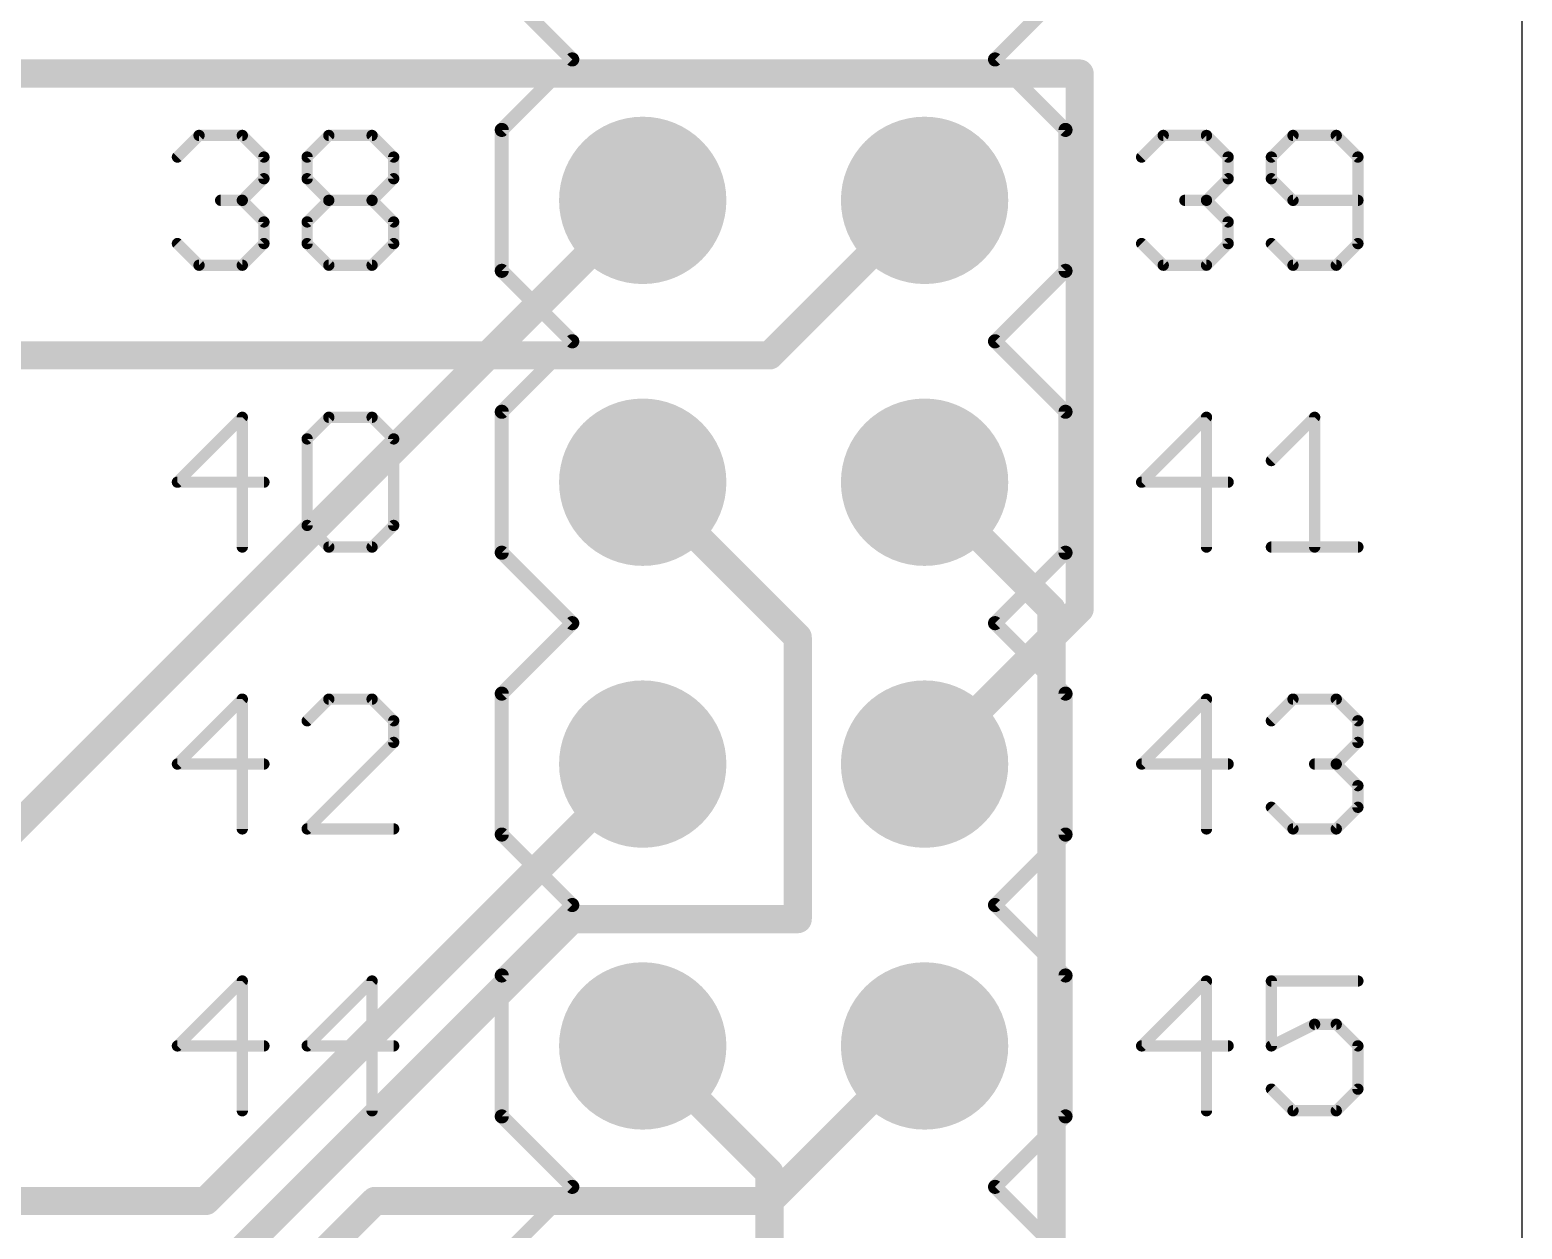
# Model space of a CAD drawing. Extents: x 0 to 99.1, y -1.2 to 60.2.
# Drawn here: x 85.66 to 99.11, y 21.72 to 32.52 of the extents above; entities that cross this region are included whole.
import ezdxf

# ---------------------------------------------------------------- set-up
doc = ezdxf.new("R2010")
doc.units = 0
for name, color, linetype in [('1', 22, 'CONTINUOUS'), ('16', 175, 'CONTINUOUS'), ('17', 82, 'CONTINUOUS'), ('20', 7, 'CONTINUOUS'), ('21', 253, 'CONTINUOUS')]:
    doc.layers.add(name, color=color, linetype=linetype)

# ---------------------------------------------------------------- blocks, each defined once
blk = doc.blocks.new('RECT')
blk.add_solid([(-0.5, -0.5), (0.5, -0.5), (-0.5, 0.5), (0.5, 0.5)])
blk = doc.blocks.new('ROUNDP')
at = {"const_width": 0.5}
blk.add_lwpolyline([(0, -0.25, 1), (0, 0.25, 1), (0, -0.25)], format="xyb", dxfattribs=at)

msp = doc.modelspace()

# ---------------------------------------------------------------- linework, layer by layer
at = {"layer": '1', "const_width": 0.254}
for points in [[(83.439, 23.241), (91.186, 30.988)], [(94.869, 27.305), (93.726, 28.448)], [(94.869, 9.398), (94.869, 27.305)], [(92.329, 22.225), (91.186, 23.368)], [(92.329, 10.16), (92.329, 22.225)]]:
    msp.add_lwpolyline(points, dxfattribs=at)
at = {"layer": '1', "const_width": 0.127}
for points in [[(91.2309, 30.9431, 1), (91.1411, 31.0329)], [(93.7709, 28.4929, 1), (93.6811, 28.4031)], [(94.9325, 27.305, 1), (94.8055, 27.305)], [(94.8241, 27.2601, 1), (94.9139, 27.3499)], [(91.2309, 23.4129, 1), (91.1411, 23.3231)], [(92.3925, 22.225, 1), (92.2655, 22.225)], [(92.2841, 22.1801, 1), (92.3739, 22.2699)]]:
    msp.add_lwpolyline(points, format="xyb", dxfattribs=at)
at = {"layer": '16', "const_width": 0.254}
for points in [[(79.883, 32.131), (95.123, 32.131)], [(95.123, 32.131), (95.123, 27.305)], [(92.329, 29.591), (93.726, 30.988)], [(78.105, 29.591), (92.329, 29.591)], [(92.583, 27.051), (91.186, 28.448)], [(95.123, 27.305), (93.726, 25.908)], [(92.583, 24.511), (92.583, 27.051)], [(87.249, 21.971), (91.186, 25.908)], [(87.503, 21.463), (90.551, 24.511)], [(90.551, 24.511), (92.583, 24.511)], [(92.329, 21.971), (93.726, 23.368)], [(38.227, 21.971), (87.249, 21.971)], [(86.487, 19.685), (88.773, 21.971)], [(88.773, 21.971), (92.329, 21.971)]]:
    msp.add_lwpolyline(points, dxfattribs=at)
at = {"layer": '16', "const_width": 0.127}
for points in [[(95.1865, 32.131, 1), (95.0595, 32.131)], [(95.123, 32.0675, 1), (95.123, 32.1945)], [(93.7709, 30.9431, 1), (93.6811, 31.0329)], [(92.2841, 29.6359, 1), (92.3739, 29.5461)], [(92.329, 29.5275, 1), (92.329, 29.6545)], [(91.2309, 28.4929, 1), (91.1411, 28.4031)], [(95.0595, 27.305, 1), (95.1865, 27.305)], [(95.1679, 27.2601, 1), (95.0781, 27.3499)], [(92.6465, 27.051, 1), (92.5195, 27.051)], [(92.5381, 27.0061, 1), (92.6279, 27.0959)], [(91.2309, 25.8631, 1), (91.1411, 25.9529)], [(93.6811, 25.9529, 1), (93.7709, 25.8631)], [(90.551, 24.5745, 1), (90.551, 24.4475)], [(90.5959, 24.4661, 1), (90.5061, 24.5559)], [(92.583, 24.4475, 1), (92.583, 24.5745)], [(92.5195, 24.511, 1), (92.6465, 24.511)], [(93.7709, 23.3231, 1), (93.6811, 23.4129)], [(87.2041, 22.0159, 1), (87.2939, 21.9261)], [(87.249, 21.9075, 1), (87.249, 22.0345)], [(88.773, 22.0345, 1), (88.773, 21.9075)], [(88.8179, 21.9261, 1), (88.7281, 22.0159)], [(92.2841, 22.0159, 1), (92.3739, 21.9261)], [(92.329, 21.9075, 1), (92.329, 22.0345)]]:
    msp.add_lwpolyline(points, format="xyb", dxfattribs=at)
at = {"layer": '20'}
msp.add_line((99.111, 2.3892), (99.111, 58.0041), dxfattribs=at)
at = {"layer": '21'}
for points, const_width in [([(89.916, 32.893), (90.551, 32.258)], 0.127), ([(94.361, 32.258), (94.996, 32.893)], 0.127), ([(90.551, 32.258), (89.916, 31.623)], 0.127), ([(94.996, 31.623), (94.361, 32.258)], 0.127), ([(86.993, 31.3783), (87.1879, 31.5732)], 0.1016), ([(87.1879, 31.5732), (87.5777, 31.5732)], 0.1016), ([(87.5777, 31.5732), (87.7726, 31.3783)], 0.1016), ([(88.1624, 31.3783), (88.3573, 31.5732)], 0.1016), ([(88.3573, 31.5732), (88.7471, 31.5732)], 0.1016), ([(88.7471, 31.5732), (88.942, 31.3783)], 0.1016), ([(89.916, 31.623), (89.916, 30.353)], 0.127), ([(94.996, 30.353), (94.996, 31.623)], 0.127), ([(95.6818, 31.3783), (95.8767, 31.5732)], 0.1016), ([(95.8767, 31.5732), (96.2665, 31.5732)], 0.1016), ([(96.2665, 31.5732), (96.4614, 31.3783)], 0.1016), ([(97.0461, 31.5732), (96.8512, 31.3783)], 0.1016), ([(97.4359, 31.5732), (97.0461, 31.5732)], 0.1016), ([(97.6308, 31.3783), (97.4359, 31.5732)], 0.1016), ([(87.7726, 31.3783), (87.7726, 31.1834)], 0.1016), ([(88.1624, 31.1834), (88.1624, 31.3783)], 0.1016), ([(88.942, 31.3783), (88.942, 31.1834)], 0.1016), ([(96.4614, 31.3783), (96.4614, 31.1834)], 0.1016), ([(96.8512, 31.3783), (96.8512, 31.1834)], 0.1016), ([(97.6308, 30.5987), (97.6308, 31.3783)], 0.1016), ([(87.7726, 31.1834), (87.5777, 30.9885)], 0.1016), ([(88.3573, 30.9885), (88.1624, 31.1834)], 0.1016), ([(88.942, 31.1834), (88.7471, 30.9885)], 0.1016), ([(96.4614, 31.1834), (96.2665, 30.9885)], 0.1016), ([(96.8512, 31.1834), (97.0461, 30.9885)], 0.1016), ([(87.5777, 30.9885), (87.3828, 30.9885)], 0.1016), ([(87.5777, 30.9885), (87.7726, 30.7936)], 0.1016), ([(88.1624, 30.7936), (88.3573, 30.9885)], 0.1016), ([(88.3573, 30.9885), (88.7471, 30.9885)], 0.1016), ([(88.7471, 30.9885), (88.942, 30.7936)], 0.1016), ([(96.2665, 30.9885), (96.0716, 30.9885)], 0.1016), ([(96.2665, 30.9885), (96.4614, 30.7936)], 0.1016), ([(97.0461, 30.9885), (97.6308, 30.9885)], 0.1016), ([(87.7726, 30.7936), (87.7726, 30.5987)], 0.1016), ([(88.1624, 30.5987), (88.1624, 30.7936)], 0.1016), ([(88.942, 30.7936), (88.942, 30.5987)], 0.1016), ([(96.4614, 30.7936), (96.4614, 30.5987)], 0.1016), ([(87.1879, 30.4038), (86.993, 30.5987)], 0.1016), ([(87.7726, 30.5987), (87.5777, 30.4038)], 0.1016), ([(88.3573, 30.4038), (88.1624, 30.5987)], 0.1016), ([(88.942, 30.5987), (88.7471, 30.4038)], 0.1016), ([(95.8767, 30.4038), (95.6818, 30.5987)], 0.1016), ([(96.4614, 30.5987), (96.2665, 30.4038)], 0.1016), ([(96.8512, 30.5987), (97.0461, 30.4038)], 0.1016), ([(97.4359, 30.4038), (97.6308, 30.5987)], 0.1016), ([(87.5777, 30.4038), (87.1879, 30.4038)], 0.1016), ([(88.7471, 30.4038), (88.3573, 30.4038)], 0.1016), ([(89.916, 30.353), (90.551, 29.718)], 0.127), ([(94.361, 29.718), (94.996, 30.353)], 0.127), ([(96.2665, 30.4038), (95.8767, 30.4038)], 0.1016), ([(97.0461, 30.4038), (97.4359, 30.4038)], 0.1016), ([(90.551, 29.718), (89.916, 29.083)], 0.127), ([(94.996, 29.083), (94.361, 29.718)], 0.127), ([(87.5777, 29.0332), (86.993, 28.4485)], 0.1016), ([(87.5777, 27.8638), (87.5777, 29.0332)], 0.1016), ([(88.1624, 28.8383), (88.3573, 29.0332)], 0.1016), ([(88.3573, 29.0332), (88.7471, 29.0332)], 0.1016), ([(88.7471, 29.0332), (88.942, 28.8383)], 0.1016), ([(89.916, 29.083), (89.916, 27.813)], 0.127), ([(94.996, 27.813), (94.996, 29.083)], 0.127), ([(96.2665, 29.0332), (95.6818, 28.4485)], 0.1016), ([(96.2665, 27.8638), (96.2665, 29.0332)], 0.1016), ([(96.8512, 28.6434), (97.241, 29.0332)], 0.1016), ([(97.241, 29.0332), (97.241, 27.8638)], 0.1016), ([(88.1624, 28.0587), (88.1624, 28.8383)], 0.1016), ([(88.1624, 28.0587), (88.942, 28.8383)], 0.1016), ([(88.942, 28.8383), (88.942, 28.0587)], 0.1016), ([(86.993, 28.4485), (87.7726, 28.4485)], 0.1016), ([(95.6818, 28.4485), (96.4614, 28.4485)], 0.1016), ([(88.3573, 27.8638), (88.1624, 28.0587)], 0.1016), ([(88.942, 28.0587), (88.7471, 27.8638)], 0.1016), ([(88.7471, 27.8638), (88.3573, 27.8638)], 0.1016), ([(89.916, 27.813), (90.551, 27.178)], 0.127), ([(94.361, 27.178), (94.996, 27.813)], 0.127), ([(96.8512, 27.8638), (97.6308, 27.8638)], 0.1016), ([(90.551, 27.178), (89.916, 26.543)], 0.127), ([(94.996, 26.543), (94.361, 27.178)], 0.127), ([(87.5777, 26.4932), (86.993, 25.9085)], 0.1016), ([(87.5777, 25.3238), (87.5777, 26.4932)], 0.1016), ([(88.3573, 26.4932), (88.1624, 26.2983)], 0.1016), ([(88.7471, 26.4932), (88.3573, 26.4932)], 0.1016), ([(88.942, 26.2983), (88.7471, 26.4932)], 0.1016), ([(89.916, 26.543), (89.916, 25.273)], 0.127), ([(94.996, 25.273), (94.996, 26.543)], 0.127), ([(96.2665, 26.4932), (95.6818, 25.9085)], 0.1016), ([(96.2665, 25.3238), (96.2665, 26.4932)], 0.1016), ([(96.8512, 26.2983), (97.0461, 26.4932)], 0.1016), ([(97.0461, 26.4932), (97.4359, 26.4932)], 0.1016), ([(97.4359, 26.4932), (97.6308, 26.2983)], 0.1016), ([(88.942, 26.1034), (88.942, 26.2983)], 0.1016), ([(97.6308, 26.2983), (97.6308, 26.1034)], 0.1016), ([(88.1624, 25.3238), (88.942, 26.1034)], 0.1016), ([(97.6308, 26.1034), (97.4359, 25.9085)], 0.1016), ([(86.993, 25.9085), (87.7726, 25.9085)], 0.1016), ([(95.6818, 25.9085), (96.4614, 25.9085)], 0.1016), ([(97.4359, 25.9085), (97.241, 25.9085)], 0.1016), ([(97.4359, 25.9085), (97.6308, 25.7136)], 0.1016), ([(97.6308, 25.7136), (97.6308, 25.5187)], 0.1016), ([(97.0461, 25.3238), (96.8512, 25.5187)], 0.1016), ([(97.6308, 25.5187), (97.4359, 25.3238)], 0.1016), ([(88.942, 25.3238), (88.1624, 25.3238)], 0.1016), ([(89.916, 25.273), (90.551, 24.638)], 0.127), ([(94.361, 24.638), (94.996, 25.273)], 0.127), ([(97.4359, 25.3238), (97.0461, 25.3238)], 0.1016), ([(89.916, 24.003), (90.551, 24.638)], 0.127), ([(94.996, 24.003), (94.361, 24.638)], 0.127), ([(87.5777, 23.9532), (86.993, 23.3685)], 0.1016), ([(87.5777, 22.7838), (87.5777, 23.9532)], 0.1016), ([(88.7471, 23.9532), (88.1624, 23.3685)], 0.1016), ([(88.7471, 22.7838), (88.7471, 23.9532)], 0.1016), ([(89.916, 22.733), (89.916, 24.003)], 0.127), ([(94.996, 24.003), (94.996, 22.733)], 0.127), ([(96.2665, 23.9532), (95.6818, 23.3685)], 0.1016), ([(96.2665, 22.7838), (96.2665, 23.9532)], 0.1016), ([(97.6308, 23.9532), (96.8512, 23.9532)], 0.1016), ([(96.8512, 23.9532), (96.8512, 23.3685)], 0.1016), ([(96.8512, 23.3685), (97.241, 23.5634)], 0.1016), ([(97.241, 23.5634), (97.4359, 23.5634)], 0.1016), ([(97.4359, 23.5634), (97.6308, 23.3685)], 0.1016), ([(86.993, 23.3685), (87.7726, 23.3685)], 0.1016), ([(88.1624, 23.3685), (88.942, 23.3685)], 0.1016), ([(95.6818, 23.3685), (96.4614, 23.3685)], 0.1016), ([(97.6308, 23.3685), (97.6308, 22.9787)], 0.1016), ([(97.0461, 22.7838), (96.8512, 22.9787)], 0.1016), ([(97.6308, 22.9787), (97.4359, 22.7838)], 0.1016), ([(90.551, 22.098), (89.916, 22.733)], 0.127), ([(94.996, 22.733), (94.361, 22.098)], 0.127), ([(97.4359, 22.7838), (97.0461, 22.7838)], 0.1016), ([(89.916, 21.463), (90.551, 22.098)], 0.127), ([(94.996, 21.463), (94.361, 22.098)], 0.127)]:
    msp.add_lwpolyline(points, dxfattribs=dict(at, const_width=const_width))
for points, const_width in [([(90.5735, 32.2355, 1), (90.5285, 32.2805)], 0.0635), ([(90.5285, 32.2355, 1), (90.5735, 32.2805)], 0.0635), ([(94.3835, 32.2805, 1), (94.3385, 32.2355)], 0.0635), ([(94.3385, 32.2805, 1), (94.3835, 32.2355)], 0.0635), ([(87.1879, 31.5986, 1), (87.1879, 31.5478)], 0.0508), ([(87.2059, 31.5552, 1), (87.1699, 31.5912)], 0.0508), ([(87.5957, 31.5912, 1), (87.5597, 31.5552)], 0.0508), ([(87.5777, 31.5478, 1), (87.5777, 31.5986)], 0.0508), ([(88.3573, 31.5986, 1), (88.3573, 31.5478)], 0.0508), ([(88.3753, 31.5552, 1), (88.3393, 31.5912)], 0.0508), ([(88.7651, 31.5912, 1), (88.7291, 31.5552)], 0.0508), ([(88.7471, 31.5478, 1), (88.7471, 31.5986)], 0.0508), ([(89.8935, 31.6455, 1), (89.9385, 31.6005)], 0.0635), ([(89.9478, 31.623, 1), (89.8843, 31.623)], 0.0635), ([(95.0278, 31.623, 1), (94.9643, 31.623)], 0.0635), ([(94.9735, 31.6005, 1), (95.0185, 31.6455)], 0.0635), ([(95.8767, 31.5986, 1), (95.8767, 31.5478)], 0.0508), ([(95.8947, 31.5552, 1), (95.8587, 31.5912)], 0.0508), ([(96.2845, 31.5912, 1), (96.2485, 31.5552)], 0.0508), ([(96.2665, 31.5478, 1), (96.2665, 31.5986)], 0.0508), ([(97.0461, 31.5986, 1), (97.0461, 31.5478)], 0.0508), ([(97.0641, 31.5552, 1), (97.0281, 31.5912)], 0.0508), ([(97.4539, 31.5912, 1), (97.4179, 31.5552)], 0.0508), ([(97.4359, 31.5478, 1), (97.4359, 31.5986)], 0.0508), ([(86.975, 31.3963, 1), (87.011, 31.3603)], 0.0508), ([(87.798, 31.3783, 1), (87.7472, 31.3783)], 0.0508), ([(87.7546, 31.3603, 1), (87.7906, 31.3963)], 0.0508), ([(88.1444, 31.3963, 1), (88.1804, 31.3603)], 0.0508), ([(88.1878, 31.3783, 1), (88.137, 31.3783)], 0.0508), ([(88.9674, 31.3783, 1), (88.9166, 31.3783)], 0.0508), ([(88.924, 31.3603, 1), (88.96, 31.3963)], 0.0508), ([(95.6638, 31.3963, 1), (95.6998, 31.3603)], 0.0508), ([(96.4868, 31.3783, 1), (96.436, 31.3783)], 0.0508), ([(96.4434, 31.3603, 1), (96.4794, 31.3963)], 0.0508), ([(96.8332, 31.3963, 1), (96.8692, 31.3603)], 0.0508), ([(96.8766, 31.3783, 1), (96.8258, 31.3783)], 0.0508), ([(97.6562, 31.3783, 1), (97.6054, 31.3783)], 0.0508), ([(97.6128, 31.3603, 1), (97.6488, 31.3963)], 0.0508), ([(87.7472, 31.1834, 1), (87.798, 31.1834)], 0.0508), ([(87.7906, 31.1654, 1), (87.7546, 31.2014)], 0.0508), ([(88.1804, 31.2014, 1), (88.1444, 31.1654)], 0.0508), ([(88.137, 31.1834, 1), (88.1878, 31.1834)], 0.0508), ([(88.9166, 31.1834, 1), (88.9674, 31.1834)], 0.0508), ([(88.96, 31.1654, 1), (88.924, 31.2014)], 0.0508), ([(96.436, 31.1834, 1), (96.4868, 31.1834)], 0.0508), ([(96.4794, 31.1654, 1), (96.4434, 31.2014)], 0.0508), ([(96.8692, 31.2014, 1), (96.8332, 31.1654)], 0.0508), ([(96.8258, 31.1834, 1), (96.8766, 31.1834)], 0.0508), ([(87.3828, 31.0139, 1), (87.3828, 30.9631)], 0.0508), ([(87.5957, 31.0065, 1), (87.5597, 30.9705)], 0.0508), ([(87.5597, 31.0065, 1), (87.5957, 30.9705)], 0.0508), ([(87.5777, 30.9631, 1), (87.5777, 31.0139)], 0.0508), ([(88.3573, 31.0139, 1), (88.3573, 30.9631)], 0.0508), ([(88.3753, 30.9705, 1), (88.3393, 31.0065)], 0.0508), ([(88.3393, 30.9705, 1), (88.3753, 31.0065)], 0.0508), ([(88.7651, 31.0065, 1), (88.7291, 30.9705)], 0.0508), ([(88.7291, 31.0065, 1), (88.7651, 30.9705)], 0.0508), ([(88.7471, 30.9631, 1), (88.7471, 31.0139)], 0.0508), ([(96.0716, 31.0139, 1), (96.0716, 30.9631)], 0.0508), ([(96.2845, 31.0065, 1), (96.2485, 30.9705)], 0.0508), ([(96.2485, 31.0065, 1), (96.2845, 30.9705)], 0.0508), ([(96.2665, 30.9631, 1), (96.2665, 31.0139)], 0.0508), ([(97.0461, 31.0139, 1), (97.0461, 30.9631)], 0.0508), ([(97.0281, 30.9705, 1), (97.0641, 31.0065)], 0.0508), ([(97.6308, 30.9631, 1), (97.6308, 31.0139)], 0.0508), ([(87.798, 30.7936, 1), (87.7472, 30.7936)], 0.0508), ([(87.7546, 30.7756, 1), (87.7906, 30.8116)], 0.0508), ([(88.1444, 30.8116, 1), (88.1804, 30.7756)], 0.0508), ([(88.1878, 30.7936, 1), (88.137, 30.7936)], 0.0508), ([(88.9674, 30.7936, 1), (88.9166, 30.7936)], 0.0508), ([(88.924, 30.7756, 1), (88.96, 30.8116)], 0.0508), ([(96.4868, 30.7936, 1), (96.436, 30.7936)], 0.0508), ([(96.4434, 30.7756, 1), (96.4794, 30.8116)], 0.0508), ([(87.011, 30.6167, 1), (86.975, 30.5807)], 0.0508), ([(87.7472, 30.5987, 1), (87.798, 30.5987)], 0.0508), ([(87.7906, 30.5807, 1), (87.7546, 30.6167)], 0.0508), ([(88.1804, 30.6167, 1), (88.1444, 30.5807)], 0.0508), ([(88.137, 30.5987, 1), (88.1878, 30.5987)], 0.0508), ([(88.9166, 30.5987, 1), (88.9674, 30.5987)], 0.0508), ([(88.96, 30.5807, 1), (88.924, 30.6167)], 0.0508), ([(95.6998, 30.6167, 1), (95.6638, 30.5807)], 0.0508), ([(96.436, 30.5987, 1), (96.4868, 30.5987)], 0.0508), ([(96.4794, 30.5807, 1), (96.4434, 30.6167)], 0.0508), ([(96.8692, 30.6167, 1), (96.8332, 30.5807)], 0.0508), ([(97.6054, 30.5987, 1), (97.6562, 30.5987)], 0.0508), ([(97.6488, 30.5807, 1), (97.6128, 30.6167)], 0.0508), ([(87.1879, 30.4292, 1), (87.1879, 30.3784)], 0.0508), ([(87.1699, 30.3858, 1), (87.2059, 30.4218)], 0.0508), ([(87.5597, 30.4218, 1), (87.5957, 30.3858)], 0.0508), ([(87.5777, 30.3784, 1), (87.5777, 30.4292)], 0.0508), ([(88.3573, 30.4292, 1), (88.3573, 30.3784)], 0.0508), ([(88.3393, 30.3858, 1), (88.3753, 30.4218)], 0.0508), ([(88.7291, 30.4218, 1), (88.7651, 30.3858)], 0.0508), ([(88.7471, 30.3784, 1), (88.7471, 30.4292)], 0.0508), ([(89.9385, 30.3755, 1), (89.8935, 30.3305)], 0.0635), ([(95.0185, 30.3305, 1), (94.9735, 30.3755)], 0.0635), ([(95.8767, 30.4292, 1), (95.8767, 30.3784)], 0.0508), ([(95.8587, 30.3858, 1), (95.8947, 30.4218)], 0.0508), ([(96.2485, 30.4218, 1), (96.2845, 30.3858)], 0.0508), ([(96.2665, 30.3784, 1), (96.2665, 30.4292)], 0.0508), ([(97.0461, 30.4292, 1), (97.0461, 30.3784)], 0.0508), ([(97.0281, 30.3858, 1), (97.0641, 30.4218)], 0.0508), ([(97.4179, 30.4218, 1), (97.4539, 30.3858)], 0.0508), ([(97.4359, 30.3784, 1), (97.4359, 30.4292)], 0.0508), ([(89.8843, 30.353, 1), (89.9478, 30.353)], 0.0635), ([(94.9643, 30.353, 1), (95.0278, 30.353)], 0.0635), ([(90.5735, 29.6955, 1), (90.5285, 29.7405)], 0.0635), ([(90.5285, 29.6955, 1), (90.5735, 29.7405)], 0.0635), ([(94.3835, 29.7405, 1), (94.3385, 29.6955)], 0.0635), ([(94.3385, 29.7405, 1), (94.3835, 29.6955)], 0.0635), ([(87.6031, 29.0332, 1), (87.5523, 29.0332)], 0.0508), ([(87.5957, 29.0152, 1), (87.5597, 29.0512)], 0.0508), ([(88.3573, 29.0586, 1), (88.3573, 29.0078)], 0.0508), ([(88.3753, 29.0152, 1), (88.3393, 29.0512)], 0.0508), ([(88.7651, 29.0512, 1), (88.7291, 29.0152)], 0.0508), ([(88.7471, 29.0078, 1), (88.7471, 29.0586)], 0.0508), ([(89.8935, 29.1055, 1), (89.9385, 29.0605)], 0.0635), ([(89.9478, 29.083, 1), (89.8843, 29.083)], 0.0635), ([(95.0278, 29.083, 1), (94.9643, 29.083)], 0.0635), ([(94.9735, 29.0605, 1), (95.0185, 29.1055)], 0.0635), ([(96.2919, 29.0332, 1), (96.2411, 29.0332)], 0.0508), ([(96.2845, 29.0152, 1), (96.2485, 29.0512)], 0.0508), ([(97.2664, 29.0332, 1), (97.2156, 29.0332)], 0.0508), ([(97.259, 29.0152, 1), (97.223, 29.0512)], 0.0508), ([(88.1444, 28.8563, 1), (88.1804, 28.8203)], 0.0508), ([(88.1878, 28.8383, 1), (88.137, 28.8383)], 0.0508), ([(88.9674, 28.8383, 1), (88.9166, 28.8383)], 0.0508), ([(88.96, 28.8203, 1), (88.924, 28.8563)], 0.0508), ([(88.924, 28.8203, 1), (88.96, 28.8563)], 0.0508), ([(96.8332, 28.6614, 1), (96.8692, 28.6254)], 0.0508), ([(86.975, 28.4665, 1), (87.011, 28.4305)], 0.0508), ([(86.993, 28.4739, 1), (86.993, 28.4231)], 0.0508), ([(87.7726, 28.4231, 1), (87.7726, 28.4739)], 0.0508), ([(95.6638, 28.4665, 1), (95.6998, 28.4305)], 0.0508), ([(95.6818, 28.4739, 1), (95.6818, 28.4231)], 0.0508), ([(96.4614, 28.4231, 1), (96.4614, 28.4739)], 0.0508), ([(88.1804, 28.0767, 1), (88.1444, 28.0407)], 0.0508), ([(88.96, 28.0407, 1), (88.924, 28.0767)], 0.0508), ([(88.1444, 28.0767, 1), (88.1804, 28.0407)], 0.0508), ([(88.137, 28.0587, 1), (88.1878, 28.0587)], 0.0508), ([(88.9166, 28.0587, 1), (88.9674, 28.0587)], 0.0508), ([(87.5523, 27.8638, 1), (87.6031, 27.8638)], 0.0508), ([(88.3573, 27.8892, 1), (88.3573, 27.8384)], 0.0508), ([(88.3393, 27.8458, 1), (88.3753, 27.8818)], 0.0508), ([(88.7291, 27.8818, 1), (88.7651, 27.8458)], 0.0508), ([(88.7471, 27.8384, 1), (88.7471, 27.8892)], 0.0508), ([(89.9385, 27.8355, 1), (89.8935, 27.7905)], 0.0635), ([(89.8843, 27.813, 1), (89.9478, 27.813)], 0.0635), ([(94.9643, 27.813, 1), (95.0278, 27.813)], 0.0635), ([(95.0185, 27.7905, 1), (94.9735, 27.8355)], 0.0635), ([(96.2411, 27.8638, 1), (96.2919, 27.8638)], 0.0508), ([(96.8512, 27.8892, 1), (96.8512, 27.8384)], 0.0508), ([(97.2156, 27.8638, 1), (97.2664, 27.8638)], 0.0508), ([(97.6308, 27.8384, 1), (97.6308, 27.8892)], 0.0508), ([(90.5735, 27.1555, 1), (90.5285, 27.2005)], 0.0635), ([(90.5285, 27.1555, 1), (90.5735, 27.2005)], 0.0635), ([(94.3835, 27.2005, 1), (94.3385, 27.1555)], 0.0635), ([(94.3385, 27.2005, 1), (94.3835, 27.1555)], 0.0635), ([(87.6031, 26.4932, 1), (87.5523, 26.4932)], 0.0508), ([(87.5957, 26.4752, 1), (87.5597, 26.5112)], 0.0508), ([(88.3573, 26.5186, 1), (88.3573, 26.4678)], 0.0508), ([(88.3753, 26.4752, 1), (88.3393, 26.5112)], 0.0508), ([(88.7651, 26.5112, 1), (88.7291, 26.4752)], 0.0508), ([(88.7471, 26.4678, 1), (88.7471, 26.5186)], 0.0508), ([(89.8935, 26.5655, 1), (89.9385, 26.5205)], 0.0635), ([(89.9478, 26.543, 1), (89.8843, 26.543)], 0.0635), ([(95.0278, 26.543, 1), (94.9643, 26.543)], 0.0635), ([(94.9735, 26.5205, 1), (95.0185, 26.5655)], 0.0635), ([(96.2919, 26.4932, 1), (96.2411, 26.4932)], 0.0508), ([(96.2845, 26.4752, 1), (96.2485, 26.5112)], 0.0508), ([(97.0461, 26.5186, 1), (97.0461, 26.4678)], 0.0508), ([(97.0641, 26.4752, 1), (97.0281, 26.5112)], 0.0508), ([(97.4539, 26.5112, 1), (97.4179, 26.4752)], 0.0508), ([(97.4359, 26.4678, 1), (97.4359, 26.5186)], 0.0508), ([(88.1444, 26.3163, 1), (88.1804, 26.2803)], 0.0508), ([(88.9674, 26.2983, 1), (88.9166, 26.2983)], 0.0508), ([(88.924, 26.2803, 1), (88.96, 26.3163)], 0.0508), ([(96.8332, 26.3163, 1), (96.8692, 26.2803)], 0.0508), ([(97.6562, 26.2983, 1), (97.6054, 26.2983)], 0.0508), ([(97.6128, 26.2803, 1), (97.6488, 26.3163)], 0.0508), ([(88.9166, 26.1034, 1), (88.9674, 26.1034)], 0.0508), ([(88.96, 26.0854, 1), (88.924, 26.1214)], 0.0508), ([(97.6054, 26.1034, 1), (97.6562, 26.1034)], 0.0508), ([(97.6488, 26.0854, 1), (97.6128, 26.1214)], 0.0508), ([(86.993, 25.9339, 1), (86.993, 25.8831)], 0.0508), ([(87.7726, 25.8831, 1), (87.7726, 25.9339)], 0.0508), ([(95.6818, 25.9339, 1), (95.6818, 25.8831)], 0.0508), ([(96.4614, 25.8831, 1), (96.4614, 25.9339)], 0.0508), ([(97.241, 25.9339, 1), (97.241, 25.8831)], 0.0508), ([(97.4539, 25.9265, 1), (97.4179, 25.8905)], 0.0508), ([(97.4359, 25.8831, 1), (97.4359, 25.9339)], 0.0508), ([(86.975, 25.9265, 1), (87.011, 25.8905)], 0.0508), ([(95.6638, 25.9265, 1), (95.6998, 25.8905)], 0.0508), ([(97.4179, 25.9265, 1), (97.4539, 25.8905)], 0.0508), ([(97.6562, 25.7136, 1), (97.6054, 25.7136)], 0.0508), ([(97.6128, 25.6956, 1), (97.6488, 25.7316)], 0.0508), ([(96.8692, 25.5367, 1), (96.8332, 25.5007)], 0.0508), ([(97.6488, 25.5007, 1), (97.6128, 25.5367)], 0.0508), ([(97.6054, 25.5187, 1), (97.6562, 25.5187)], 0.0508), ([(87.5523, 25.3238, 1), (87.6031, 25.3238)], 0.0508), ([(88.1444, 25.3418, 1), (88.1804, 25.3058)], 0.0508), ([(88.1624, 25.3492, 1), (88.1624, 25.2984)], 0.0508), ([(88.942, 25.2984, 1), (88.942, 25.3492)], 0.0508), ([(89.9385, 25.2955, 1), (89.8935, 25.2505)], 0.0635), ([(89.8843, 25.273, 1), (89.9478, 25.273)], 0.0635), ([(94.9643, 25.273, 1), (95.0278, 25.273)], 0.0635), ([(95.0185, 25.2505, 1), (94.9735, 25.2955)], 0.0635), ([(96.2411, 25.3238, 1), (96.2919, 25.3238)], 0.0508), ([(97.0461, 25.3492, 1), (97.0461, 25.2984)], 0.0508), ([(97.0281, 25.3058, 1), (97.0641, 25.3418)], 0.0508), ([(97.4179, 25.3418, 1), (97.4539, 25.3058)], 0.0508), ([(97.4359, 25.2984, 1), (97.4359, 25.3492)], 0.0508), ([(90.5735, 24.6155, 1), (90.5285, 24.6605)], 0.0635), ([(90.5285, 24.6155, 1), (90.5735, 24.6605)], 0.0635), ([(94.3835, 24.6605, 1), (94.3385, 24.6155)], 0.0635), ([(94.3385, 24.6605, 1), (94.3835, 24.6155)], 0.0635), ([(87.6031, 23.9532, 1), (87.5523, 23.9532)], 0.0508), ([(87.5957, 23.9352, 1), (87.5597, 23.9712)], 0.0508), ([(88.7725, 23.9532, 1), (88.7217, 23.9532)], 0.0508), ([(88.7651, 23.9352, 1), (88.7291, 23.9712)], 0.0508), ([(89.8935, 24.0255, 1), (89.9385, 23.9805)], 0.0635), ([(89.9478, 24.003, 1), (89.8843, 24.003)], 0.0635), ([(95.0278, 24.003, 1), (94.9643, 24.003)], 0.0635), ([(94.9735, 23.9805, 1), (95.0185, 24.0255)], 0.0635), ([(96.2919, 23.9532, 1), (96.2411, 23.9532)], 0.0508), ([(96.2845, 23.9352, 1), (96.2485, 23.9712)], 0.0508), ([(96.8512, 23.9786, 1), (96.8512, 23.9278)], 0.0508), ([(96.8766, 23.9532, 1), (96.8258, 23.9532)], 0.0508), ([(97.6308, 23.9278, 1), (97.6308, 23.9786)], 0.0508), ([(97.241, 23.5888, 1), (97.241, 23.538)], 0.0508), ([(97.2524, 23.5407, 1), (97.2296, 23.5861)], 0.0508), ([(97.4539, 23.5814, 1), (97.4179, 23.5454)], 0.0508), ([(97.4359, 23.538, 1), (97.4359, 23.5888)], 0.0508), ([(86.975, 23.3865, 1), (87.011, 23.3505)], 0.0508), ([(86.993, 23.3939, 1), (86.993, 23.3431)], 0.0508), ([(87.7726, 23.3431, 1), (87.7726, 23.3939)], 0.0508), ([(88.1444, 23.3865, 1), (88.1804, 23.3505)], 0.0508), ([(88.1624, 23.3939, 1), (88.1624, 23.3431)], 0.0508), ([(88.942, 23.3431, 1), (88.942, 23.3939)], 0.0508), ([(95.6638, 23.3865, 1), (95.6998, 23.3505)], 0.0508), ([(95.6818, 23.3939, 1), (95.6818, 23.3431)], 0.0508), ([(96.4614, 23.3431, 1), (96.4614, 23.3939)], 0.0508), ([(96.8398, 23.3912, 1), (96.8626, 23.3458)], 0.0508), ([(97.6562, 23.3685, 1), (97.6054, 23.3685)], 0.0508), ([(97.6128, 23.3505, 1), (97.6488, 23.3865)], 0.0508), ([(96.8258, 23.3685, 1), (96.8766, 23.3685)], 0.0508), ([(96.8692, 22.9967, 1), (96.8332, 22.9607)], 0.0508), ([(97.6054, 22.9787, 1), (97.6562, 22.9787)], 0.0508), ([(97.6488, 22.9607, 1), (97.6128, 22.9967)], 0.0508), ([(87.5523, 22.7838, 1), (87.6031, 22.7838)], 0.0508), ([(88.7217, 22.7838, 1), (88.7725, 22.7838)], 0.0508), ([(89.9385, 22.7555, 1), (89.8935, 22.7105)], 0.0635), ([(89.8843, 22.733, 1), (89.9478, 22.733)], 0.0635), ([(94.9643, 22.733, 1), (95.0278, 22.733)], 0.0635), ([(95.0185, 22.7105, 1), (94.9735, 22.7555)], 0.0635), ([(96.2411, 22.7838, 1), (96.2919, 22.7838)], 0.0508), ([(97.0461, 22.8092, 1), (97.0461, 22.7584)], 0.0508), ([(97.0281, 22.7658, 1), (97.0641, 22.8018)], 0.0508), ([(97.4179, 22.8018, 1), (97.4539, 22.7658)], 0.0508), ([(97.4359, 22.7584, 1), (97.4359, 22.8092)], 0.0508), ([(90.5735, 22.0755, 1), (90.5285, 22.1205)], 0.0635), ([(90.5285, 22.0755, 1), (90.5735, 22.1205)], 0.0635), ([(94.3835, 22.1205, 1), (94.3385, 22.0755)], 0.0635), ([(94.3385, 22.1205, 1), (94.3835, 22.0755)], 0.0635)]:
    msp.add_lwpolyline(points, format="xyb", dxfattribs=dict(at, const_width=const_width))

# ---------------------------------------------------------------- block references
at = {"layer": '17', "xscale": 1.508, "yscale": 1.508}
for p in [(91.186, 30.988), (91.186, 30.988), (93.726, 30.988), (93.726, 30.988), (91.186, 28.448), (91.186, 28.448), (93.726, 28.448), (93.726, 28.448), (91.186, 25.908), (91.186, 25.908), (93.726, 25.908), (93.726, 25.908), (91.186, 23.368), (91.186, 23.368), (93.726, 23.368), (93.726, 23.368)]:
    msp.add_blockref('ROUNDP', p, dxfattribs=at)
at = {"layer": '21', "xscale": 0.508, "yscale": 0.508}
for p in [(91.186, 30.988), (93.726, 30.988), (91.186, 28.448), (93.726, 28.448), (91.186, 25.908), (93.726, 25.908), (91.186, 23.368), (93.726, 23.368)]:
    msp.add_blockref('RECT', p, dxfattribs=at)

doc.saveas('drawing.dxf')
